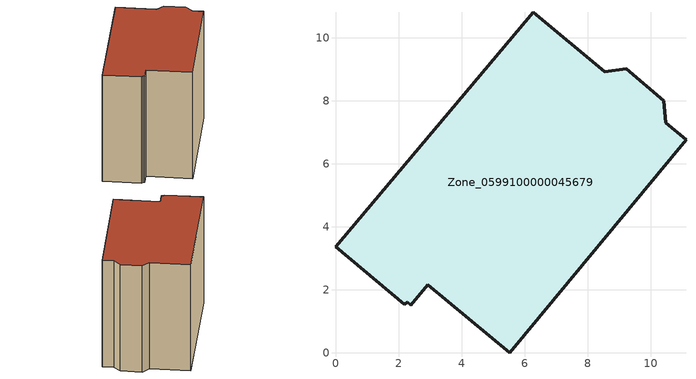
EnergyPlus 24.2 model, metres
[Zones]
Zone_0599100000045679
 floor ground (C_G): 2.18,1.54 0,3.36 6.28,10.81 8.54,8.92 9.22,9.01 10.42,8 10.47,7.3 11.12,6.76 5.52,0 2.93,2.16 2.39,1.52 2.29,1.61 z0
 wall outside (C_F): 5.52,0 11.12,6.76 10.47,7.3 10.42,8 9.22,9.01 8.54,8.92 6.28,10.81 0,3.36 2.18,1.54 2.29,1.61 2.39,1.52 2.93,2.16 5.52,0 z0:8.7
 roof outside (C_R): 2.39,1.52 2.93,2.16 5.52,0 11.12,6.76 10.47,7.3 10.42,8 9.22,9.01 8.54,8.92 6.28,10.81 0,3.36 2.18,1.54 2.29,1.61 z8.7
[BUILDING]
Pand.0599100000045679: North Axis=0; Terrain=City; Loads Convergence Tolerance Value=0.04; Temperature Convergence Tolerance Value=0.4; Solar Distribution=FullExterior; Maximum Number of Warmup Days=25; Minimum Number of Warmup Days=1
[Site:Location]
Rotterdam.The.Hague.AP_ZH_NLD Design_Conditions: Latitude=51.96; Longitude=4.45; Time Zone=1; Elevation=-4.5
[SITE:GROUNDTEMPERATURE:BUILDINGSURFACE]
18, 18, 18, 18, 18, 18, 18, 18, 18, 18, 18, 18
[MATERIAL] Thermal Absorptance=0.9; Solar Absorptance=0.7; Visible Absorptance=0.7
Name | Roughness | Thickness | Conductivity | Density | Specific Heat
G.TI.1946 | MediumSmooth | 0.15 | 1 | 540 | 1210
F.TI.1946 | Rough | 0.3 | 0.857143 | 1920 | 840
R.TI.1946 | MediumRough | 0.2 | 0.1 | 1500 | 1000
[CONSTRUCTION]
C_G: G.TI.1946
C_F: F.TI.1946
C_R: R.TI.1946
[ZONE]
Zone_0599100000045679: Type=1; Multiplier=1; Ceiling Height=Autocalculate; Volume=Autocalculate; Floor Area=autocalculate; Part of Total Floor Area=Yes
[ZONEINFILTRATION:DESIGNFLOWRATE]
Infil_Zone_0599100000045679: Zone or ZoneList or Space or SpaceList=Zone_0599100000045679; Schedule=AlwaysOn; Design Flow Rate Calculation Method=Flow/Area; Flow Rate per Floor Area=0.003; Constant Term Coefficient=1; Temperature Term Coefficient=0; Velocity Term Coefficient=0; Velocity Squared Term Coefficient=0
[HVACTEMPLATE:ZONE:IDEALLOADSAIRSYSTEM]
Zone_0599100000045679: Maximum Heating Supply Air Temperature=50; Minimum Cooling Supply Air Temperature=13; Maximum Heating Supply Air Humidity Ratio=0.0156; Minimum Cooling Supply Air Humidity Ratio=0.0077; Heating Limit=NoLimit; Cooling Limit=NoLimit; Dehumidification Control Type=ConstantSensibleHeatRatio; Cooling Sensible Heat Ratio=0.7; Dehumidification Setpoint=60; Humidification Control Type=None; Humidification Setpoint=30; Outdoor Air Method=None; Outdoor Air Flow Rate per Person=0.00944; Outdoor Air Flow Rate per Zone Floor Area=0; Outdoor Air Flow Rate per Zone=0; Demand Controlled Ventilation Type=None; Outdoor Air Economizer Type=NoEconomizer; Heat Recovery Type=None; Sensible Heat Recovery Effectiveness=0.7; Latent Heat Recovery Effectiveness=0.65
[ZONECONTROL:THERMOSTAT]
ThermostatControl_Zone_0599100000045679: Zone or ZoneList=Zone_0599100000045679; Control Type Schedule=DualSetpointControlType; Control 1=Thermostat_Zone_0599100000045679; Temperature Difference Between Cutout And Setpoint=0
[THERMOSTATSETPOINT:DUALSETPOINT]
Thermostat_Zone_0599100000045679: Heating Setpoint Temperature Schedule=HeatingSetpoint_Zone_0599100000045679; Cooling Setpoint Temperature Schedule=CoolingSetpoint_Zone_0599100000045679
[SCHEDULE:COMPACT]
HeatingSetpoint_Zone_0599100000045679: Through: 12/31, For: AllDays, Until: 24:00, 21
CoolingSetpoint_Zone_0599100000045679: Through: 12/31, For: AllDays, Until: 24:00, 24
DualSetpointControlType: Through: 12/31, For: AllDays, Until: 24:00, 4
AlwaysOn: Through: 12/31, For: AllDays, Until: 24:00, 1
